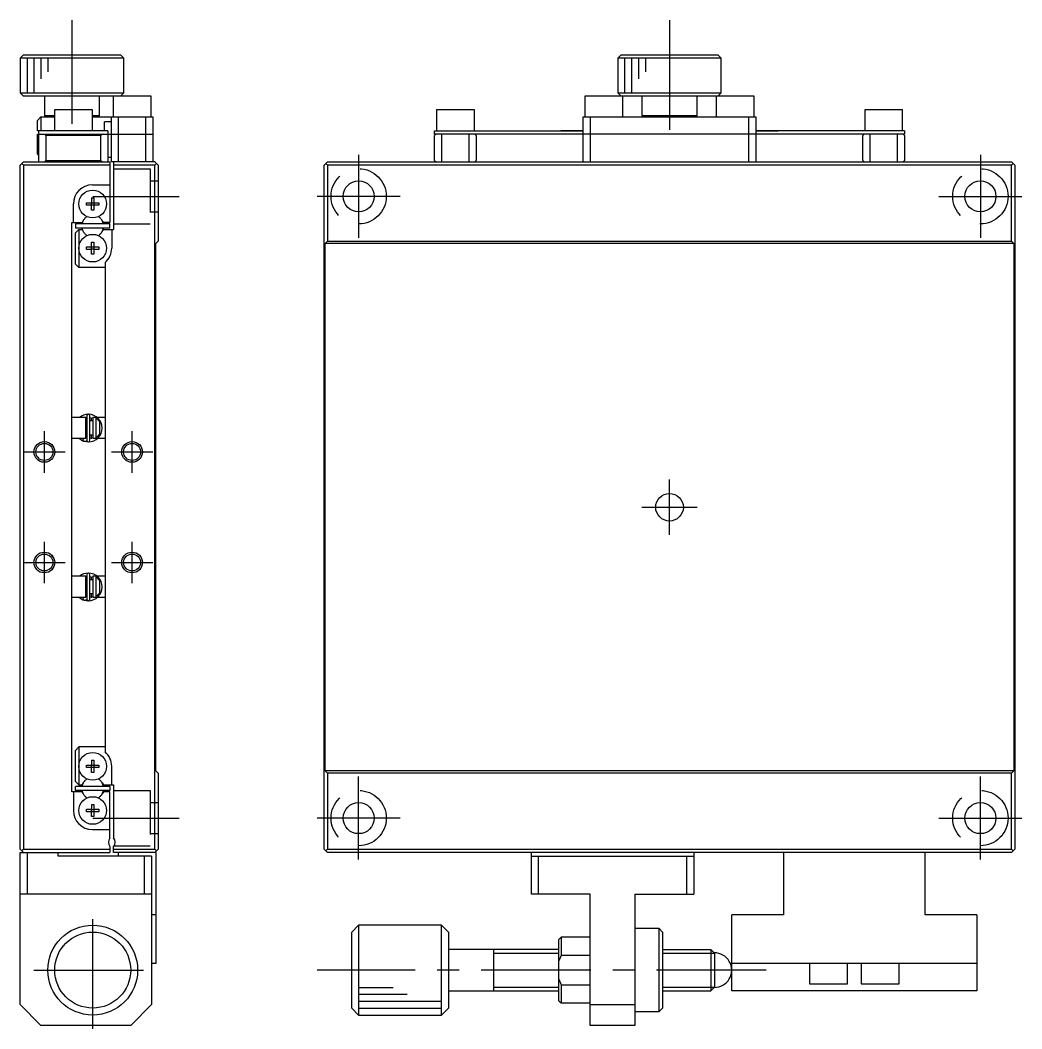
# Model space of a CAD drawing. Extents: x 0 to 315, y -8 to 238.
# Drawn here: x 170 to 315, y 53.2 to 199.2 of the extents above; entities that cross this region are included whole.
import ezdxf

# ---------------------------------------------------------------- set-up
doc = ezdxf.new("R2010")
doc.units = 0
doc.header["$LTSCALE"] = 0.5
doc.linetypes.add('CENTER', pattern=[50.8, 31.75, -6.35, 6.35, -6.35])
doc.linetypes.add('DASHED', pattern=[19.05, 12.7, -6.35])
for name, color, linetype in [('MSM_CENTER', 1, 'CENTER'), ('MSM_CONTINUOUS', 7, 'CONTINUOUS'), ('MSM_DASHED', 4, 'DASHED'), ('MSM_NARROW', 5, 'CONTINUOUS')]:
    doc.layers.add(name, color=color, linetype=linetype)

msp = doc.modelspace()

# ---------------------------------------------------------------- linework, layer by layer
at = {"layer": 'MSM_CENTER'}
for p, q in [((177.5, 199.25), (177.5, 184.25)), ((264, 199.25), (264, 183.25)), ((219, 179.75), (219, 167.75)), ((308.999997, 179.75), (308.999997, 167.75)), ((180.5, 173.75), (193, 173.75)), ((225, 173.75), (213, 173.75)), ((302.999997, 173.75), (314.999997, 173.75)), ((173.5, 133.749999), (173.5, 139.750001)), ((186.2, 133.749999), (186.2, 139.750001)), ((170.499998, 136.75), (176.500001, 136.75)), ((183.199998, 136.75), (189.200001, 136.75)), ((264, 124.75), (264, 132.75)), ((260, 128.75), (268, 128.75)), ((173.5, 117.749999), (173.5, 123.750001)), ((186.2, 117.749999), (186.2, 123.750001)), ((170.499998, 120.75), (176.500001, 120.75)), ((183.199998, 120.75), (189.200001, 120.75)), ((219, 77.750003), (219, 89.750003)), ((308.999997, 77.750003), (308.999997, 89.750003)), ((180.5, 83.75), (193, 83.75)), ((225, 83.750003), (213, 83.750003)), ((302.999997, 83.750003), (314.999997, 83.750003)), ((180.5, 53.25), (180.5, 70.25)), ((172, 61.75), (189, 61.75)), ((278, 61.75), (213, 61.75))]:
    msp.add_line(p, q, dxfattribs=at)
at = {"layer": 'MSM_CONTINUOUS'}
for p, q in [((170.5, 194.25), (170, 193.75)), ((170.5, 194.25), (184.5, 194.25)), ((185, 193.75), (184.5, 194.25)), ((257, 194.25), (256.5, 193.75)), ((257, 194.25), (271, 194.25)), ((271.5, 193.75), (271, 194.25)), ((185, 193.75), (170, 193.75)), ((170, 193.75), (170, 188.75)), ((185, 188.75), (185, 193.75)), ((271.5, 193.75), (256.5, 193.75)), ((256.5, 193.75), (256.5, 188.75)), ((271.5, 188.75), (271.5, 193.75)), ((170, 188.75), (185, 188.75)), ((170, 188.75), (170.5, 188.25)), ((184.5, 188.25), (185, 188.75)), ((256.5, 188.75), (271.5, 188.75)), ((256.5, 188.75), (257, 188.25)), ((271, 188.25), (271.5, 188.75)), ((188.95, 188.25), (170.5, 188.25)), ((173.5, 188.25), (173.5, 185.45)), ((181.5, 185.45), (181.5, 188.25)), ((183.45, 188.25), (183.45, 185.25)), ((188.95, 185.25), (188.95, 188.25)), ((276.25, 188.25), (251.75, 188.25)), ((251.75, 188.25), (251.75, 185.25)), ((257.25, 185.25), (257.25, 188.25)), ((260, 188.25), (260, 185.45)), ((268, 185.45), (268, 188.25)), ((270.75, 188.25), (270.75, 185.25)), ((276.25, 185.25), (276.25, 188.25)), ((173.5, 185.45), (174.95, 185.45)), ((173.5, 185.45), (173.7, 185.25)), ((180.45, 186.25), (174.95, 186.25)), ((174.95, 186.25), (174.95, 183.25)), ((180.45, 183.25), (180.45, 186.25)), ((180.45, 185.45), (181.5, 185.45)), ((181.3, 185.25), (181.5, 185.45)), ((235.75, 186.25), (230.25, 186.25)), ((230.25, 186.25), (230.25, 183.25)), ((235.75, 183.25), (235.75, 186.25)), ((260, 185.45), (268, 185.45)), ((260, 185.45), (260.2, 185.25)), ((267.8, 185.25), (268, 185.45)), ((297.75, 186.25), (292.25, 186.25)), ((292.25, 186.25), (292.25, 183.25)), ((297.75, 183.25), (297.75, 186.25)), ((173, 185.25), (172.5, 184.75)), ((172.5, 183.25), (172.5, 184.75)), ((173, 185.25), (173, 183.25)), ((173, 185.25), (174.95, 185.25)), ((180.45, 185.25), (189.2, 185.25)), ((182.2, 183.25), (182.2, 184.55)), ((183.2, 184.55), (182.2, 184.55)), ((183.2, 178.75), (183.2, 185.25)), ((184.2, 185.25), (184.2, 178.75)), ((188.2, 178.75), (188.2, 185.25)), ((189.2, 185.25), (189.2, 178.75)), ((251.5, 185.25), (276.5, 185.25)), ((251.5, 178.75), (251.5, 185.25)), ((252.5, 185.25), (252.5, 178.75)), ((275.5, 178.75), (275.5, 185.25)), ((276.5, 185.25), (276.5, 178.75)), ((182.7, 183.25), (172.5, 183.25)), ((172.5, 179.85), (172.5, 182.75)), ((172.5, 182.75), (189.2, 182.75)), ((172.7, 178.75), (172.7, 183.25)), ((173.7, 182.55), (173.5, 182.75)), ((173.7, 182.55), (173.7, 178.95)), ((181.7, 182.55), (173.7, 182.55)), ((181.9, 182.75), (181.7, 182.55)), ((181.7, 178.95), (181.7, 182.55)), ((182.7, 183.25), (182.7, 178.75)), ((230, 182.75), (230, 183.25)), ((230, 183.25), (251.5, 183.25)), ((230.2, 182.75), (230, 182.55)), ((298, 182.75), (230, 182.75)), ((230, 178.95), (230, 182.55)), ((231, 182.75), (231, 178.75)), ((235, 178.75), (235, 182.75)), ((235.8, 182.75), (236, 182.55)), ((236, 182.55), (236, 178.95)), ((251.5, 183.250001), (248.25, 183.250001)), ((276.5, 183.250001), (279.75, 183.250001)), ((298, 183.25), (276.5, 183.25)), ((292, 182.55), (292.2, 182.75)), ((292, 178.95), (292, 182.55)), ((293, 182.75), (293, 178.75)), ((297, 178.75), (297, 182.75)), ((297.8, 182.75), (298, 182.55)), ((298, 183.25), (298, 182.75)), ((298, 182.55), (298, 178.95)), ((172.5, 179.85), (172.7, 179.65)), ((170, 178.25), (170.5, 178.75)), ((170, 79.25), (170, 178.25)), ((170.5, 178.25), (170.25, 178.5)), ((170.5, 178.75), (183, 178.75)), ((170.5, 178.25), (170.5, 79.25)), ((183, 178.25), (170.5, 178.25)), ((173.5, 178.75), (173.7, 178.95)), ((173.7, 178.95), (181.7, 178.95)), ((181.7, 178.95), (181.9, 178.75)), ((183.2, 179.35), (182.7, 179.35)), ((183, 178.75), (183, 169.95)), ((189.5, 178.75), (183.2, 178.75)), ((183.5, 178.75), (183.5, 168.95)), ((189.5, 178.25), (183.5, 178.25)), ((189.5, 178.75), (190, 178.25)), ((189.75, 178.5), (189.5, 178.25)), ((189.5, 79.25), (189.5, 178.25)), ((190, 178.25), (190, 167.25)), ((214.5, 178.75), (214, 178.25)), ((214, 79.25), (214, 178.25)), ((214.5, 178.25), (214.25, 178.5)), ((214.5, 178.75), (313.5, 178.75)), ((214.5, 178.25), (214.5, 167.25)), ((313.5, 178.25), (214.5, 178.25)), ((230, 178.95), (230.2, 178.75)), ((235.8, 178.75), (236, 178.95)), ((292, 178.95), (292.2, 178.75)), ((297.8, 178.75), (298, 178.95)), ((314, 178.25), (313.5, 178.75)), ((313.75, 178.5), (313.5, 178.25)), ((313.5, 167.25), (313.5, 178.25)), ((314, 178.25), (314, 79.25)), ((180.45, 175.4), (183, 175.4)), ((177.7, 169.95), (177.7, 172.65)), ((179.613639, 172.47), (179.613639, 172.83)), ((179.613639, 172.83), (180.32, 172.83)), ((180.32, 172.47), (179.613639, 172.47)), ((180.32, 173.536361), (180.68, 173.536361)), ((180.32, 173.536361), (180.32, 172.83)), ((180.330372, 172.819628), (180.32, 172.83)), ((180.330372, 172.480372), (180.32, 172.47)), ((180.32, 171.763639), (180.32, 172.47)), ((180.330372, 172.819628), (180.669628, 172.819628)), ((180.330372, 172.480372), (180.330372, 172.819628)), ((180.669628, 172.480372), (180.330372, 172.480372)), ((180.669628, 172.819628), (180.68, 172.83)), ((180.669628, 172.819628), (180.669628, 172.480372)), ((180.669628, 172.480372), (180.68, 172.47)), ((180.68, 173.536361), (180.68, 172.83)), ((180.68, 172.83), (181.386361, 172.83)), ((180.68, 172.47), (180.68, 171.763639)), ((181.386361, 172.47), (180.68, 172.47)), ((181.386361, 172.83), (181.386361, 172.47)), ((180.68, 171.763639), (180.32, 171.763639)), ((177.5, 87.55), (177.5, 169.95)), ((177.5, 169.95), (178.955588, 169.95)), ((183, 169.75), (178, 169.75)), ((178, 169.75), (178, 169.15)), ((179.125185, 170.24375), (178.955588, 169.95)), ((182.044412, 169.95), (181.874815, 170.24375)), ((183, 169.95), (182.044412, 169.95)), ((183, 169.15), (183, 169.75)), ((183, 169.15), (178, 169.15)), ((178, 168.45), (178.5, 168.95)), ((178, 163.95), (178, 168.45)), ((178.5, 168.95), (178.5, 163.45)), ((178.5, 168.95), (178.955588, 168.95)), ((178.955588, 168.95), (179.125185, 168.65625)), ((181.874815, 168.65625), (182.044412, 168.95)), ((182.044412, 168.95), (183.5, 168.95)), ((183.25, 168.95), (183.25, 166.25)), ((180.32, 167.136361), (180.68, 167.136361)), ((180.32, 166.43), (180.32, 167.136361)), ((180.68, 167.136361), (180.68, 166.43)), ((189.65, 166.9), (190, 167.25)), ((189.65, 90.6), (189.65, 166.9)), ((214.15, 166.9), (214.5, 167.25)), ((313.85, 166.9), (214.15, 166.9)), ((214.15, 90.6), (214.15, 166.9)), ((214.5, 167.25), (313.5, 167.25)), ((313.5, 167.25), (313.85, 166.9)), ((313.85, 166.9), (313.85, 90.6)), ((179.613639, 166.07), (179.613639, 166.43)), ((179.613639, 166.43), (180.32, 166.43)), ((180.32, 166.07), (179.613639, 166.07)), ((180.330372, 166.419628), (180.32, 166.43)), ((180.330372, 166.080372), (180.32, 166.07)), ((180.32, 165.363639), (180.32, 166.07)), ((180.68, 165.363639), (180.32, 165.363639)), ((180.330372, 166.419628), (180.669628, 166.419628)), ((180.330372, 166.080372), (180.330372, 166.419628)), ((180.669628, 166.080372), (180.330372, 166.080372)), ((180.669628, 166.419628), (180.68, 166.43)), ((180.669628, 166.419628), (180.669628, 166.080372)), ((180.669628, 166.080372), (180.68, 166.07)), ((180.68, 166.43), (181.386361, 166.43)), ((180.68, 166.07), (180.68, 165.363639)), ((181.386361, 166.07), (180.68, 166.07)), ((181.386361, 166.43), (181.386361, 166.07)), ((178.5, 163.45), (178, 163.95)), ((182.3, 164.170938), (182.3, 93.329062)), ((182.3, 163.45), (178.5, 163.45)), ((179.5, 141.75), (177.5, 141.75)), ((179.121036, 142.064681), (179.087036, 142.051329)), ((179.087036, 142.051329), (179.087741, 142.051476)), ((179.089319, 142.051093), (179.087741, 142.051476)), ((179.087741, 142.051476), (179.087944, 142.050991)), ((179.1223, 142.06514), (179.121036, 142.064681)), ((179.123718, 142.065651), (179.1223, 142.06514)), ((179.125125, 142.066155), (179.123718, 142.065651)), ((179.126867, 142.066774), (179.125125, 142.066155)), ((179.128105, 142.067211), (179.126867, 142.066774)), ((179.129574, 142.067727), (179.128105, 142.067211)), ((179.130866, 142.068177), (179.129574, 142.067727)), ((179.13225, 142.068656), (179.130866, 142.068177)), ((179.134028, 142.069268), (179.13225, 142.068656)), ((179.135764, 142.069859), (179.134028, 142.069268)), ((179.137002, 142.070278), (179.135764, 142.069859)), ((179.139629, 142.071159), (179.137002, 142.070278)), ((179.140585, 142.071477), (179.139629, 142.071159)), ((179.499897, 141.715655), (179.640117, 141.743029)), ((179.5, 138.75), (179.5, 141.75)), ((179.500005, 141.623393), (179.640184, 141.383052)), ((179.640184, 141.983916), (179.640184, 138.433916)), ((180.090184, 138.433916), (180.090184, 141.983916)), ((180.090249, 141.74271), (180.500129, 141.623491)), ((180.3, 141.696812), (180.3, 141.25)), ((180.5, 141.75), (180.5, 138.75)), ((181, 141.75), (180.5, 141.75)), ((181, 138.75), (181, 141.75)), ((181, 141.695683), (181.5, 141.166515)), ((182.3, 141.75), (181.137882, 141.75)), ((179.640184, 141.25), (179.5, 141.25)), ((180.5, 141.25), (180.090184, 141.25)), ((181.5, 141.166515), (181.5, 139.333485)), ((177.5, 138.75), (179.5, 138.75)), ((178.498469, 138.749776), (179.087281, 138.36699)), ((179.077417, 138.372018), (179.225937, 138.750018)), ((179.206484, 138.692863), (179.21312, 138.706171)), ((179.21312, 138.706171), (179.219505, 138.718617)), ((179.219505, 138.718617), (179.225597, 138.730119)), ((179.225597, 138.730119), (179.231357, 138.740603)), ((179.231357, 138.740603), (179.236747, 138.75)), ((179.5, 139.25), (179.640184, 139.25)), ((179.640184, 139.034779), (179.500041, 138.794458)), ((180.090184, 139.25), (180.5, 139.25)), ((180.500175, 138.794691), (180.09024, 138.674807)), ((180.3, 139.25), (180.3, 138.75)), ((180.3, 138.75), (180.388436, 138.75)), ((180.5, 138.75), (181, 138.75)), ((181.5, 139.333485), (181, 138.804317)), ((181.231512, 138.75), (182.3, 138.75)), ((179.005408, 138.403781), (179.163689, 138.336618)), ((179.078117, 138.370888), (179.077417, 138.372018)), ((179.085091, 138.372541), (179.08537, 138.377251)), ((179.085396, 138.369142), (179.085091, 138.372541)), ((179.08537, 138.377251), (179.086229, 138.383241)), ((179.086281, 138.367075), (179.085396, 138.369142)), ((179.086229, 138.383241), (179.087663, 138.390473)), ((179.087741, 138.366355), (179.086281, 138.367075)), ((179.087036, 138.366502), (179.118698, 138.354005)), ((179.087663, 138.390473), (179.089664, 138.398898)), ((179.089664, 138.398898), (179.092217, 138.408462)), ((179.092217, 138.408462), (179.095307, 138.419103)), ((179.095307, 138.419103), (179.098913, 138.430752)), ((179.098913, 138.430752), (179.103012, 138.443332)), ((179.103012, 138.443332), (179.107577, 138.456761)), ((179.107577, 138.456761), (179.112578, 138.470953)), ((179.112578, 138.470953), (179.117983, 138.485815)), ((179.117983, 138.485815), (179.123756, 138.501249)), ((179.118698, 138.354005), (179.152717, 138.34245)), ((179.123756, 138.501249), (179.12986, 138.517156)), ((179.12986, 138.517156), (179.136256, 138.533432)), ((179.136256, 138.533432), (179.142901, 138.549971)), ((179.142901, 138.549971), (179.149752, 138.566664)), ((179.149752, 138.566664), (179.156764, 138.583404)), ((179.152717, 138.34245), (179.187264, 138.332606)), ((179.156764, 138.583404), (179.163893, 138.600082)), ((179.163689, 138.336618), (179.845802, 138.209771)), ((179.163893, 138.600082), (179.171091, 138.616588)), ((179.171091, 138.616588), (179.178312, 138.632815)), ((179.178312, 138.632815), (179.185508, 138.648658)), ((179.185508, 138.648658), (179.192633, 138.664013)), ((179.187264, 138.332606), (179.222255, 138.324496)), ((179.192633, 138.664013), (179.19964, 138.67878)), ((179.19964, 138.67878), (179.206484, 138.692863)), ((179.222255, 138.324496), (179.257602, 138.318141)), ((179.257602, 138.318141), (179.293219, 138.313555)), ((179.293219, 138.313555), (179.329018, 138.31075)), ((179.329018, 138.31075), (179.364911, 138.309732)), ((179.364911, 138.309732), (179.40081, 138.310504)), ((179.40081, 138.310504), (179.436625, 138.313063)), ((179.436625, 138.313063), (179.472271, 138.317405)), ((179.472271, 138.317405), (179.507658, 138.323517)), ((179.507658, 138.323517), (179.5427, 138.331384)), ((179.5427, 138.331384), (179.57731, 138.340989)), ((179.57731, 138.340989), (179.611403, 138.352306)), ((179.611403, 138.352306), (179.644896, 138.36531)), ((179.644896, 138.36531), (179.650267, 138.367576)), ((179.5, 118.75), (177.5, 118.75)), ((179.121036, 119.064681), (179.087036, 119.051329)), ((179.087036, 119.051329), (179.087741, 119.051476)), ((179.089319, 119.051093), (179.087741, 119.051476)), ((179.087741, 119.051476), (179.087944, 119.050991)), ((179.1223, 119.06514), (179.121036, 119.064681)), ((179.123718, 119.065651), (179.1223, 119.06514)), ((179.125125, 119.066155), (179.123718, 119.065651)), ((179.126867, 119.066774), (179.125125, 119.066155)), ((179.128105, 119.067211), (179.126867, 119.066774)), ((179.129574, 119.067727), (179.128105, 119.067211)), ((179.130866, 119.068177), (179.129574, 119.067727)), ((179.13225, 119.068656), (179.130866, 119.068177)), ((179.134028, 119.069268), (179.13225, 119.068656)), ((179.135764, 119.069859), (179.134028, 119.069268)), ((179.137002, 119.070278), (179.135764, 119.069859)), ((179.139629, 119.071159), (179.137002, 119.070278)), ((179.140585, 119.071477), (179.139629, 119.071159)), ((179.499897, 118.715655), (179.640117, 118.743029)), ((179.5, 115.75), (179.5, 118.75)), ((179.500005, 118.623393), (179.640184, 118.383052)), ((179.640184, 118.983916), (179.640184, 115.433916)), ((180.090184, 115.433916), (180.090184, 118.983916)), ((180.090249, 118.74271), (180.500129, 118.623491)), ((180.3, 118.696812), (180.3, 118.25)), ((180.5, 118.75), (180.5, 115.75)), ((181, 118.75), (180.5, 118.75)), ((181, 115.75), (181, 118.75)), ((181, 118.695683), (181.5, 118.166515)), ((182.3, 118.75), (181.137882, 118.75)), ((179.640184, 118.25), (179.5, 118.25)), ((180.5, 118.25), (180.090184, 118.25)), ((181.5, 118.166515), (181.5, 116.333485)), ((177.5, 115.75), (179.5, 115.75)), ((178.498469, 115.749776), (179.087281, 115.36699)), ((179.005408, 115.403781), (179.07948, 115.370308)), ((179.078117, 115.370888), (179.225937, 115.750018)), ((179.07948, 115.370308), (179.163689, 115.336618)), ((179.085091, 115.372541), (179.08537, 115.377251)), ((179.085396, 115.369142), (179.085091, 115.372541)), ((179.08537, 115.377251), (179.086229, 115.383241)), ((179.086281, 115.367075), (179.085396, 115.369142)), ((179.086229, 115.383241), (179.087663, 115.390473)), ((179.087741, 115.366355), (179.086281, 115.367075)), ((179.087036, 115.366502), (179.118698, 115.354005)), ((179.087663, 115.390473), (179.089664, 115.398898)), ((179.089664, 115.398898), (179.092217, 115.408462)), ((179.092217, 115.408462), (179.095307, 115.419103)), ((179.095307, 115.419103), (179.098913, 115.430752)), ((179.098913, 115.430752), (179.103012, 115.443332)), ((179.103012, 115.443332), (179.107577, 115.456761)), ((179.107577, 115.456761), (179.112578, 115.470953)), ((179.112578, 115.470953), (179.117983, 115.485815)), ((179.117983, 115.485815), (179.123756, 115.501249)), ((179.118698, 115.354005), (179.152717, 115.34245)), ((179.123756, 115.501249), (179.12986, 115.517156)), ((179.12986, 115.517156), (179.136256, 115.533432)), ((179.136256, 115.533432), (179.142901, 115.549971)), ((179.142901, 115.549971), (179.149752, 115.566664)), ((179.149752, 115.566664), (179.156764, 115.583404)), ((179.152717, 115.34245), (179.187264, 115.332606)), ((179.156764, 115.583404), (179.163893, 115.600082)), ((179.163893, 115.600082), (179.171091, 115.616588)), ((179.171091, 115.616588), (179.178312, 115.632815)), ((179.178312, 115.632815), (179.185508, 115.648658)), ((179.185508, 115.648658), (179.192633, 115.664013)), ((179.192633, 115.664013), (179.19964, 115.67878)), ((179.19964, 115.67878), (179.206484, 115.692863)), ((179.206484, 115.692863), (179.21312, 115.706171)), ((179.21312, 115.706171), (179.219505, 115.718617)), ((179.219505, 115.718617), (179.225597, 115.730119)), ((179.225597, 115.730119), (179.231357, 115.740603)), ((179.231357, 115.740603), (179.236747, 115.75)), ((179.5, 116.25), (179.640184, 116.25)), ((179.640184, 116.034779), (179.500041, 115.794458)), ((179.5427, 115.331384), (179.57731, 115.340989)), ((179.57731, 115.340989), (179.611403, 115.352306)), ((179.611403, 115.352306), (179.644896, 115.36531)), ((179.644896, 115.36531), (179.650267, 115.367576)), ((180.090184, 116.25), (180.5, 116.25)), ((180.500175, 115.794691), (180.09024, 115.674807)), ((180.3, 116.25), (180.3, 115.75)), ((180.3, 115.75), (180.388436, 115.75)), ((180.5, 115.75), (181, 115.75)), ((181.5, 116.333485), (181, 115.804317)), ((181.231512, 115.75), (182.3, 115.75)), ((179.163689, 115.336618), (179.845802, 115.209771)), ((179.187264, 115.332606), (179.222255, 115.324496)), ((179.222255, 115.324496), (179.257602, 115.318141)), ((179.257602, 115.318141), (179.293219, 115.313555)), ((179.293219, 115.313555), (179.329018, 115.31075)), ((179.329018, 115.31075), (179.364911, 115.309732)), ((179.364911, 115.309732), (179.40081, 115.310504)), ((179.40081, 115.310504), (179.436625, 115.313063)), ((179.436625, 115.313063), (179.472271, 115.317405)), ((179.472271, 115.317405), (179.507658, 115.323517)), ((179.507658, 115.323517), (179.5427, 115.331384)), ((178, 93.55), (178.5, 94.05)), ((178, 89.05), (178, 93.55)), ((178.5, 94.05), (178.5, 88.55)), ((182.3, 94.05), (178.5, 94.05)), ((180.32, 92.136361), (180.68, 92.136361)), ((180.32, 92.136361), (180.32, 91.43)), ((180.68, 92.136361), (180.68, 91.43)), ((179.613639, 91.07), (179.613639, 91.43)), ((179.613639, 91.43), (180.32, 91.43)), ((180.32, 91.07), (179.613639, 91.07)), ((180.330372, 91.419628), (180.32, 91.43)), ((180.330372, 91.080372), (180.32, 91.07)), ((180.32, 90.363639), (180.32, 91.07)), ((180.330372, 91.419628), (180.669628, 91.419628)), ((180.330372, 91.080372), (180.330372, 91.419628)), ((180.669628, 91.080372), (180.330372, 91.080372)), ((180.669628, 91.419628), (180.68, 91.43)), ((180.669628, 91.419628), (180.669628, 91.080372)), ((180.669628, 91.080372), (180.68, 91.07)), ((180.68, 91.43), (181.386361, 91.43)), ((180.68, 91.07), (180.68, 90.363639)), ((181.386361, 91.07), (180.68, 91.07)), ((181.386361, 91.43), (181.386361, 91.07)), ((183.25, 88.55), (183.25, 91.25)), ((190, 90.25), (189.65, 90.6)), ((214.5, 90.25), (214.15, 90.6)), ((313.85, 90.6), (214.15, 90.6)), ((313.85, 90.6), (313.5, 90.25)), ((180.68, 90.363639), (180.32, 90.363639)), ((190, 90.25), (190, 79.25)), ((313.5, 90.25), (214.5, 90.25)), ((214.5, 90.25), (214.5, 79.25)), ((313.5, 79.25), (313.5, 90.25)), ((178.5, 88.55), (178, 89.05)), ((183, 88.35), (178, 88.35)), ((178, 87.75), (178, 88.35)), ((183, 87.75), (178, 87.75)), ((178.5, 88.55), (178.955588, 88.55)), ((178.955588, 88.55), (179.125185, 88.84375)), ((181.874815, 88.84375), (182.044412, 88.55)), ((182.044412, 88.55), (183.5, 88.55)), ((183, 88.35), (183, 87.75)), ((183.5, 88.55), (183.5, 80.911438)), ((178.955588, 87.55), (177.5, 87.55)), ((177.7, 87.55), (177.7, 84.85)), ((179.125185, 87.25625), (178.955588, 87.55)), ((182.044412, 87.55), (181.874815, 87.25625)), ((183, 87.55), (182.044412, 87.55)), ((183, 80.85), (183, 87.55)), ((179.613639, 84.67), (179.613639, 85.03)), ((179.613639, 85.03), (180.32, 85.03)), ((180.32, 85.736361), (180.68, 85.736361)), ((180.32, 85.736361), (180.32, 85.03)), ((180.330372, 85.019628), (180.32, 85.03)), ((180.330372, 84.680372), (180.32, 84.67)), ((180.330372, 85.019628), (180.669628, 85.019628)), ((180.330372, 84.680372), (180.330372, 85.019628)), ((180.669628, 84.680372), (180.330372, 84.680372)), ((180.669628, 85.019628), (180.68, 85.03)), ((180.669628, 85.019628), (180.669628, 84.680372)), ((180.669628, 84.680372), (180.68, 84.67)), ((180.68, 85.736361), (180.68, 85.03)), ((180.68, 85.03), (181.386361, 85.03)), ((181.386361, 85.03), (181.386361, 84.67)), ((180.32, 84.67), (179.613639, 84.67)), ((180.32, 83.963639), (180.32, 84.67)), ((180.68, 83.963639), (180.32, 83.963639)), ((180.68, 84.67), (180.68, 83.963639)), ((181.386361, 84.67), (180.68, 84.67)), ((180.45, 82.1), (183, 82.1)), ((170, 79.25), (170.5, 78.75)), ((170.25, 79), (170.5, 79.25)), ((170.5, 79.25), (183, 79.25)), ((183, 79.65), (183, 78.75)), ((183.5, 78.75), (183.5, 79.588562)), ((183.5, 79.25), (189.5, 79.25)), ((189.5, 79.25), (189.75, 79)), ((190, 79.25), (189.5, 78.75)), ((214, 79.25), (214.5, 78.75)), ((214.25, 79), (214.5, 79.25)), ((214.5, 79.25), (313.5, 79.25)), ((313.5, 79.25), (313.75, 79)), ((313.5, 78.75), (314, 79.25)), ((170, 78.75), (183, 78.75)), ((170, 56.75), (170, 78.75)), ((171, 78.75), (171, 72.75)), ((175.5, 78.25), (175.5, 78.75)), ((189, 78.25), (175.5, 78.25)), ((189.7, 78.75), (183.5, 78.75)), ((184.2, 78.75), (184.2, 78.25)), ((188, 72.75), (188, 78.25)), ((189, 78.25), (189, 56.75)), ((189.7, 62.75), (189.7, 78.75)), ((313.5, 78.75), (214.5, 78.75)), ((244, 72.75), (244, 78.75)), ((244, 78.25), (267.5, 78.25)), ((245, 78.25), (245, 72.75)), ((266.5, 72.75), (266.5, 78.25)), ((267.5, 78.75), (267.5, 72.75)), ((280.5, 78.75), (280.5, 69.75)), ((301, 69.75), (301, 78.75)), ((189, 72.75), (170, 72.75)), ((252.5, 72.75), (244, 72.75)), ((252.5, 53.75), (252.5, 72.75)), ((259, 72.75), (267.5, 72.75)), ((259, 72.75), (259, 53.75)), ((189.7, 69.75), (189, 69.75)), ((280.5, 69.75), (273, 69.75)), ((273, 58.75), (273, 69.75)), ((308.5, 69.75), (301, 69.75)), ((308.5, 69.75), (308.5, 58.75)), ((219, 68.25), (218, 67.25)), ((218, 56.25), (218, 67.25)), ((219, 68.25), (219, 55.25)), ((231, 68.25), (219, 68.25)), ((231, 55.25), (231, 68.25)), ((232, 67.25), (231, 68.25)), ((232, 67.25), (232, 56.25)), ((262.5, 67.75), (259, 67.75)), ((262.5, 55.75), (262.5, 67.75)), ((263, 67.25), (262.5, 67.75)), ((263, 67.25), (263, 56.25)), ((248.3, 66.5), (248, 66.2)), ((248, 57.3), (248, 66.2)), ((248.3, 66.5), (248.3, 63.87132)), ((252.5, 66.5), (248.3, 66.5)), ((247.999981, 64.75), (232, 64.75)), ((238.5, 64.750005), (238.5, 58.749995)), ((263, 64.75), (269.9585, 64.75)), ((269.9585, 64.75), (269.9585, 58.75)), ((270.5, 64.2085), (269.9585, 64.75)), ((248.3, 63.87132), (248, 63.069091)), ((252.5, 63.87132), (248.3, 63.87132)), ((270.5, 64.2085), (270.5, 59.2915)), ((189, 62.75), (189.7, 62.75)), ((273, 62.75), (308.5, 62.75)), ((284.25, 62.75), (284.25, 59.75)), ((289.75, 59.75), (289.75, 62.75)), ((291.75, 62.75), (291.75, 59.75)), ((297.25, 59.75), (297.25, 62.75)), ((248, 60.430909), (248.3, 59.62868)), ((232, 58.75), (247.999981, 58.75)), ((248.3, 59.62868), (248.3, 57)), ((248.3, 59.62868), (252.5, 59.62868)), ((263, 58.75), (269.9585, 58.75)), ((269.9585, 58.75), (270.5, 59.2915)), ((308.5, 58.75), (273, 58.75)), ((284.25, 59.75), (289.75, 59.75)), ((291.75, 59.75), (297.25, 59.75)), ((248, 57.3), (248.3, 57)), ((248.3, 57), (252.5, 57)), ((170, 56.75), (173, 53.75)), ((186, 53.75), (189, 56.75)), ((218, 56.25), (219, 55.25)), ((231, 55.25), (232, 56.25)), ((252.5, 56.75), (259, 56.75)), ((259, 55.75), (262.5, 55.75)), ((262.5, 55.75), (263, 56.25)), ((219, 55.25), (231, 55.25)), ((186, 53.75), (173, 53.75)), ((259, 53.75), (252.5, 53.75))]:
    msp.add_line(p, q, dxfattribs=at)
for centre, radius in [((219, 173.75), 2.25), ((308.999997, 173.75), 2.25), ((180.5, 172.65), 2), ((180.5, 166.25), 2), ((173.499999, 136.75), 1.2295), ((186.199999, 136.75), 1.2295), ((264, 128.75), 2), ((173.499999, 120.75), 1.2295), ((186.199999, 120.75), 1.2295), ((180.5, 91.25), 2), ((180.5, 84.85), 2), ((219, 83.750003), 2.25), ((308.999997, 83.750003), 2.25), ((180.5, 61.75), 6.5), ((180.5, 61.75), 5.5)]:
    msp.add_circle(centre, radius, dxfattribs=at)
for centre, radius, start, end in [((180.45, 172.65), 2.75, 90, 180), ((180.615, 169.33519), 1.75, 121.886504, 135.004406), ((180.385, 169.33519), 1.75, 44.995594, 58.113496), ((180.5, 169.449999), 1.5875, 150, 169.10691), ((180.5, 169.45), 1.5875, 135, 150), ((180.5, 169.449999), 1.5875, 120.433182, 134.999974), ((180.5, 169.449999), 1.5875, 45.000026, 59.566818), ((180.5, 169.45), 1.5875, 30, 45), ((180.5, 169.449999), 1.5875, 10.89309, 30.000031), ((180.5, 169.449999), 1.5875, 190.893016, 210), ((180.5, 169.45), 1.5875, 210, 225), ((180.5, 169.449999), 1.5875, 224.999974, 239.566737), ((180.615, 169.56481), 1.75, 224.995594, 238.113496), ((180.5, 169.449999), 1.5875, 300.433263, 315.000026), ((180.385, 169.56481), 1.75, 301.886504, 315.004406), ((180.5, 169.45), 1.5875, 315, 330), ((180.5, 169.449999), 1.5875, 330.000031, 349.106984), ((180.5, 166.25), 2.75, 310.885193, 0), ((179.866818, 140.203887), 2.004326, 90.74954, 129.511687), ((179.865184, 141.983916), 0.225, 0, 180), ((179.865106, 140.208878), 1.999256, 270.7244, 89.309621), ((179.865184, 138.433916), 0.225, 180, 0), ((179.866818, 117.203887), 2.004326, 90.74954, 129.511687), ((179.865184, 118.983916), 0.225, 0, 180), ((179.865106, 117.208878), 1.999256, 270.7244, 89.309621), ((179.865184, 115.433916), 0.225, 180, 0), ((180.5, 91.25), 2.75, 0, 49.114807), ((180.5, 88.05), 1.5875, 135, 150), ((180.5, 88.050001), 1.5875, 120.433263, 135.000026), ((180.615, 87.93519), 1.75, 121.886504, 135.004406), ((180.5, 88.050001), 1.5875, 44.999974, 59.566737), ((180.385, 87.93519), 1.75, 44.995594, 58.113496), ((180.5, 88.05), 1.5875, 30, 45), ((180.5, 88.050001), 1.5875, 150.000031, 169.106984), ((180.5, 88.050001), 1.5875, 190.89309, 210), ((180.5, 88.050001), 1.5875, 10.893016, 30), ((180.5, 88.050001), 1.5875, 330, 349.10691), ((180.5, 88.05), 1.5875, 210, 225), ((180.615, 88.16481), 1.75, 224.995594, 238.113496), ((180.5, 88.050001), 1.5875, 225.000026, 239.566818), ((180.5, 88.050001), 1.5875, 300.433182, 314.999974), ((180.385, 88.16481), 1.75, 301.886504, 315.004406), ((180.5, 88.05), 1.5875, 315, 330), ((180.45, 84.85), 2.75, 180, 270), ((183.8, 80.25), 1, 143.130102, 216.869898), ((182.75, 80.25), 1, 318.590378, 41.409622), ((270.5, 61.75), 2.5, 269.05661378, 90.94339598)]:
    msp.add_arc(centre, radius, start, end, dxfattribs=at)
at = {"layer": 'MSM_DASHED'}
for p, q in [((183.5, 177.75), (188.8, 177.75)), ((188.8, 177.75), (188.8, 169.75)), ((188.8, 176), (190, 176)), ((188.8, 171.5), (190, 171.5)), ((183.5, 169.75), (188.8, 169.75)), ((183.5, 87.75), (188.8, 87.75)), ((188.8, 87.75), (188.8, 79.75)), ((188.8, 86), (190, 86)), ((188.8, 81.5), (190, 81.5)), ((183.616025, 79.75), (188.8, 79.75))]:
    msp.add_line(p, q, dxfattribs=at)
for centre in [(219, 173.75), (308.999997, 173.75), (219, 83.750003), (308.999997, 83.750003)]:
    msp.add_circle(centre, 4, dxfattribs=at)
at = {"layer": 'MSM_NARROW'}
for p, q in [((171, 193.75), (171, 188.75)), ((172, 193.75), (172, 188.75)), ((173, 193.75), (173, 190.75)), ((174, 193.75), (174, 191.75)), ((257.5, 193.75), (257.5, 188.75)), ((258.5, 193.75), (258.5, 188.75)), ((259.5, 193.75), (259.5, 190.75)), ((260.5, 193.75), (260.5, 191.75)), ((238.5, 64.2085), (248, 64.2085)), ((263, 64.2085), (270.5, 64.2085)), ((219, 59.25), (224, 59.25)), ((238.5, 59.2915), (248, 59.2915)), ((263, 59.2915), (270.5, 59.2915)), ((219, 58.25), (226, 58.25)), ((219, 57.25), (231, 57.25)), ((219, 56.25), (231, 56.25))]:
    msp.add_line(p, q, dxfattribs=at)
for centre in [(173.499999, 136.75), (186.199999, 136.75), (173.499999, 120.75), (186.199999, 120.75)]:
    msp.add_circle(centre, 1.5, dxfattribs=at)

doc.saveas('drawing.dxf')
